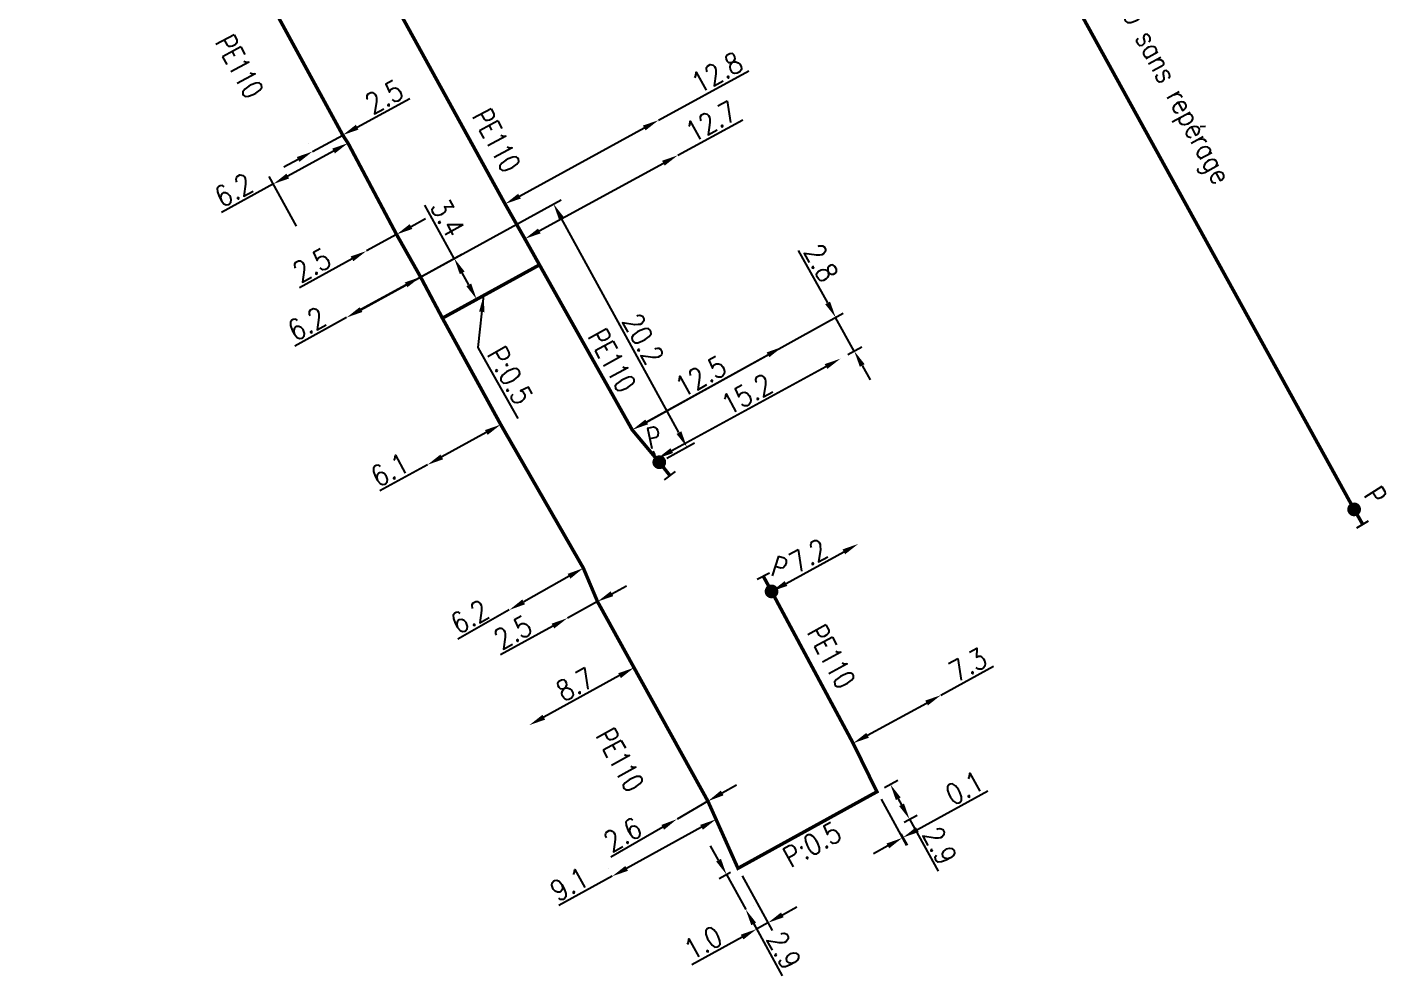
# Model space of a CAD drawing. Header units: millimetres. Extents: x 150998 to 151977, y 126997 to 128005.
# Drawn here: x 151362.6 to 151461.7, y 127109.8 to 127178.8 of the extents above; entities that cross this region are included whole.
import ezdxf
from ezdxf.enums import TextEntityAlignment as Align

# ---------------------------------------------------------------- set-up
doc = ezdxf.new("R2010")
doc.units = ezdxf.units.MM
doc.header["$PDMODE"] = 34
doc.linetypes.add('L_100_PE', pattern=[14, 10, -1.5, 1, -1.5])
doc.layers.get('0').update_dxf_attribs({"linetype": 'CONTINUOUS'})
doc.layers.get('DEFPOINTS').update_dxf_attribs({"linetype": 'CONTINUOUS'})
for name, color, linetype in [('L_140', 3, 'CONTINUOUS'), ('L_300', 7, 'CONTINUOUS'), ('L_340', 7, 'CONTINUOUS')]:
    doc.layers.add(name, color=color, linetype=linetype)
doc.styles.add('G_ROMANS', font='ROMANS.SHX', dxfattribs={"width": 0.75})
doc.styles.get("Standard").update_dxf_attribs({"font": 'romans.shx', "width": 0.85})
doc.dimstyles.get("Standard").update_dxf_attribs({"dimtxt": 1.5, "dimasz": 1.2, "dimexe": 0.625, "dimexo": 0.625, "dimgap": 0.25, "dimtad": 1, "dimdec": 1, "dimzin": 0, "dimdsep": 46, "dimtxsty": 'Standard', "dimcen": -0.5, "dimadec": 0, "dimazin": 0, "dimtfac": 1, "dimtdec": 1, "dimtmove": 0, "dimatfit": 3, "dimfxl": 0, "dimtolj": 1, "dimtzin": 0, "dimarcsym": 0})

# ---------------------------------------------------------------- blocks, each defined once
blk = doc.blocks.new('*D646')
at = {"layer": 'DEFPOINTS', "color": 0, "linetype": 'Continuous', "transparency": 16777216}
for p in [(151385.593, 127170.995), (151383.398, 127169.798), (151383.398, 127169.798)]:
    blk.add_point(p, dxfattribs=at)
at = {"layer": 'L_140', "color": 0, "linetype": 'Continuous', "lineweight": -2, "transparency": 16777216}
for p, q in [((151386.647, 127171.569), (151390.485, 127173.661)), ((151383.398, 127169.798), (151385.593, 127170.995)), ((151385.294, 127171.544), (151385.294, 127171.544)), ((151383.099, 127170.347), (151383.099, 127170.347)), ((151382.344, 127169.224), (151381.291, 127168.65))]:
    blk.add_line(p, q, dxfattribs=at)
at = {"layer": 'L_140', "color": 0, "linetype": 'Continuous', "transparency": 16777216}
for points in [[(151386.551, 127171.745), (151386.742, 127171.394), (151385.593, 127170.995)], [(151382.249, 127169.399), (151382.44, 127169.048), (151383.398, 127169.798)]]:
    blk.add_solid(points, dxfattribs=at)
at = {"layer": 'L_140', "color": 0, "linetype": 'Continuous', "transparency": 16777216, "insert": (151388.614, 127173.78), "char_height": 1.5, "attachment_point": 5, "rotation": 28.59586}
blk.add_mtext('\\A1;2.5', dxfattribs=at)
blk = doc.blocks.new('*D647')
at = {"layer": 'DEFPOINTS', "color": 0, "linetype": 'Continuous', "transparency": 16777216}
for p in [(151385.977, 127170.412), (151380.539, 127167.435), (151382.526, 127163.803)]:
    blk.add_point(p, dxfattribs=at)
at = {"layer": 'L_140', "color": 0, "linetype": 'Continuous', "lineweight": -2, "transparency": 16777216}
for p, q in [((151384.925, 127169.835), (151381.591, 127168.011)), ((151382.226, 127164.352), (151380.239, 127167.983)), ((151380.539, 127167.435), (151376.757, 127165.365))]:
    blk.add_line(p, q, dxfattribs=at)
at = {"layer": 'L_140', "color": 0, "linetype": 'Continuous', "transparency": 16777216}
for points in [[(151384.829, 127170.011), (151385.021, 127169.66), (151385.977, 127170.412)], [(151381.495, 127168.186), (151381.687, 127167.835), (151380.539, 127167.435)]]:
    blk.add_solid(points, dxfattribs=at)
at = {"layer": 'L_140', "color": 0, "linetype": 'Continuous', "transparency": 16777216, "insert": (151377.641, 127166.989), "char_height": 1.5, "attachment_point": 5, "rotation": 28.69322}
blk.add_mtext('\\A1;6.2', dxfattribs=at)
blk = doc.blocks.new('*D648')
at = {"layer": 'DEFPOINTS', "color": 0, "linetype": 'Continuous', "transparency": 16777216}
for p in [(151389.515, 127163.758), (151387.322, 127162.557), (151387.322, 127162.557)]:
    blk.add_point(p, dxfattribs=at)
at = {"layer": 'L_140', "color": 0, "linetype": 'Continuous', "lineweight": -2, "transparency": 16777216}
for p, q in [((151390.568, 127164.334), (151391.62, 127164.91)), ((151389.515, 127163.758), (151387.322, 127162.557)), ((151386.269, 127161.981), (151382.435, 127159.882))]:
    blk.add_line(p, q, dxfattribs=at)
at = {"layer": 'L_140', "color": 0, "linetype": 'Continuous', "transparency": 16777216}
for points in [[(151390.472, 127164.509), (151390.664, 127164.158), (151389.515, 127163.758)], [(151386.173, 127162.157), (151386.365, 127161.806), (151387.322, 127162.557)]]:
    blk.add_solid(points, dxfattribs=at)
at = {"layer": 'L_140', "color": 0, "linetype": 'Continuous', "transparency": 16777216, "insert": (151383.346, 127161.521), "char_height": 1.5, "attachment_point": 5, "rotation": 28.69257}
blk.add_mtext('\\A1;2.5', dxfattribs=at)
blk = doc.blocks.new('*D649')
at = {"layer": 'DEFPOINTS', "color": 0, "linetype": 'Continuous', "transparency": 16777216}
for p in [(151391.264, 127160.666), (151385.872, 127157.707), (151385.872, 127157.707)]:
    blk.add_point(p, dxfattribs=at)
at = {"layer": 'L_140', "color": 0, "linetype": 'Continuous', "lineweight": -2, "transparency": 16777216}
for p, q in [((151390.212, 127160.089), (151386.924, 127158.285)), ((151385.872, 127157.707), (151382.093, 127155.633))]:
    blk.add_line(p, q, dxfattribs=at)
at = {"layer": 'L_140', "color": 0, "linetype": 'Continuous', "transparency": 16777216}
for points in [[(151390.115, 127160.264), (151390.308, 127159.914), (151391.264, 127160.666)], [(151386.828, 127158.46), (151387.02, 127158.109), (151385.872, 127157.707)]]:
    blk.add_solid(points, dxfattribs=at)
at = {"layer": 'L_140', "color": 0, "linetype": 'Continuous', "transparency": 16777216, "insert": (151382.975, 127157.258), "char_height": 1.5, "attachment_point": 5, "rotation": 28.75873}
blk.add_mtext('\\A1;6.2', dxfattribs=at)
blk = doc.blocks.new('*D650')
at = {"layer": 'DEFPOINTS', "color": 0, "linetype": 'Continuous', "transparency": 16777216}
for p in [(151393.719, 127162.014), (151385.872, 127157.707), (151392.856, 127157.662)]:
    blk.add_point(p, dxfattribs=at)
at = {"layer": 'L_140', "color": 0, "linetype": 'Continuous', "lineweight": -2, "transparency": 16777216}
for p, q in [((151393.719, 127162.014), (151391.587, 127165.899)), ((151386.42, 127158.008), (151394.267, 127162.314)), ((151394.777, 127160.085), (151394.296, 127160.962)), ((151393.403, 127157.962), (151395.903, 127159.334))]:
    blk.add_line(p, q, dxfattribs=at)
at = {"layer": 'L_140', "color": 0, "linetype": 'Continuous', "transparency": 16777216}
for points in [[(151394.472, 127161.058), (151394.121, 127160.866), (151393.719, 127162.014)], [(151394.953, 127160.181), (151394.602, 127159.989), (151395.355, 127159.033)]]:
    blk.add_solid(points, dxfattribs=at)
at = {"layer": 'L_140', "color": 0, "linetype": 'Continuous', "transparency": 16777216, "insert": (151393.241, 127164.964), "char_height": 1.5, "attachment_point": 5, "rotation": 298.75873}
blk.add_mtext('\\A1;3.4', dxfattribs=at)
blk = doc.blocks.new('*D651')
at = {"layer": 'DEFPOINTS', "color": 0, "linetype": 'Continuous', "transparency": 16777216}
for p in [(151397.107, 127149.914), (151391.76, 127146.98), (151391.76, 127146.98)]:
    blk.add_point(p, dxfattribs=at)
at = {"layer": 'L_140', "color": 0, "linetype": 'Continuous', "lineweight": -2, "transparency": 16777216}
for p, q in [((151396.055, 127149.337), (151392.812, 127147.557)), ((151391.76, 127146.98), (151388.3, 127145.081))]:
    blk.add_line(p, q, dxfattribs=at)
at = {"layer": 'L_140', "color": 0, "linetype": 'Continuous', "transparency": 16777216}
for points in [[(151395.959, 127149.512), (151396.152, 127149.162), (151397.107, 127149.914)], [(151392.715, 127147.732), (151392.908, 127147.382), (151391.76, 127146.98)]]:
    blk.add_solid(points, dxfattribs=at)
at = {"layer": 'L_140', "color": 0, "linetype": 'Continuous', "transparency": 16777216, "insert": (151389.023, 127146.618), "char_height": 1.5, "attachment_point": 5, "rotation": 28.75873}
blk.add_mtext('\\A1;6.1', dxfattribs=at)
blk = doc.blocks.new('*D652')
at = {"layer": 'DEFPOINTS', "color": 0, "linetype": 'Continuous', "transparency": 16777216}
for p in [(151403.127, 127139.459), (151397.732, 127136.41), (151397.732, 127136.41)]:
    blk.add_point(p, dxfattribs=at)
at = {"layer": 'L_140', "color": 0, "linetype": 'Continuous', "lineweight": -2, "transparency": 16777216}
for p, q in [((151402.082, 127138.868), (151398.777, 127137.001)), ((151397.732, 127136.41), (151393.979, 127134.289)), ((151398.04, 127135.866), (151398.04, 127135.866))]:
    blk.add_line(p, q, dxfattribs=at)
at = {"layer": 'L_140', "color": 0, "linetype": 'Continuous', "transparency": 16777216}
for points in [[(151401.984, 127139.042), (151402.181, 127138.694), (151403.127, 127139.459)], [(151398.679, 127137.175), (151398.875, 127136.826), (151397.732, 127136.41)]]:
    blk.add_solid(points, dxfattribs=at)
at = {"layer": 'L_140', "color": 0, "linetype": 'Continuous', "transparency": 16777216, "insert": (151394.841, 127135.925), "char_height": 1.5, "attachment_point": 5, "rotation": 29.47039}
blk.add_mtext('\\A1;6.2', dxfattribs=at)
blk = doc.blocks.new('*D653')
at = {"layer": 'DEFPOINTS', "color": 0, "linetype": 'Continuous', "transparency": 16777216}
for p in [(151406.819, 127132.206), (151399.189, 127128.024), (151399.189, 127128.024)]:
    blk.add_point(p, dxfattribs=at)
at = {"layer": 'L_140', "color": 0, "linetype": 'Continuous', "lineweight": -2, "transparency": 16777216}
blk.add_line((151405.766, 127131.629), (151400.242, 127128.601), dxfattribs=at)
at = {"layer": 'L_140', "color": 0, "linetype": 'Continuous', "transparency": 16777216}
for points in [[(151405.67, 127131.804), (151405.862, 127131.453), (151406.819, 127132.206)], [(151400.146, 127128.777), (151400.338, 127128.426), (151399.189, 127128.024)]]:
    blk.add_solid(points, dxfattribs=at)
at = {"layer": 'L_140', "color": 0, "linetype": 'Continuous', "transparency": 16777216, "insert": (151402.523, 127130.992), "char_height": 1.5, "attachment_point": 5, "rotation": 28.7242}
blk.add_mtext('\\A1;8.7', dxfattribs=at)
blk = doc.blocks.new('*D654')
at = {"layer": 'DEFPOINTS', "color": 0, "linetype": 'Continuous', "transparency": 16777216}
for p in [(151412.794, 127121.164), (151405.223, 127117.015), (151405.223, 127117.014)]:
    blk.add_point(p, dxfattribs=at)
at = {"layer": 'L_140', "color": 0, "linetype": 'Continuous', "lineweight": -2, "transparency": 16777216}
for p, q in [((151411.741, 127120.587), (151406.275, 127117.591)), ((151404.923, 127117.562), (151404.923, 127117.563)), ((151405.223, 127117.015), (151401.349, 127114.892))]:
    blk.add_line(p, q, dxfattribs=at)
at = {"layer": 'L_140', "color": 0, "linetype": 'Continuous', "transparency": 16777216}
for points in [[(151411.645, 127120.762), (151411.837, 127120.412), (151412.794, 127121.164)], [(151406.179, 127117.767), (151406.371, 127117.416), (151405.223, 127117.015)]]:
    blk.add_solid(points, dxfattribs=at)
at = {"layer": 'L_140', "color": 0, "linetype": 'Continuous', "transparency": 16777216, "insert": (151402.099, 127116.443), "char_height": 1.5, "attachment_point": 5, "rotation": 28.7242}
blk.add_mtext('\\A1;9.1', dxfattribs=at)
blk = doc.blocks.new('*D655')
at = {"layer": 'DEFPOINTS', "color": 0, "linetype": 'Continuous', "transparency": 16777216}
for p in [(151412.202, 127122.485), (151409.95, 127121.185), (151409.95, 127121.185)]:
    blk.add_point(p, dxfattribs=at)
at = {"layer": 'L_140', "color": 0, "linetype": 'Continuous', "lineweight": -2, "transparency": 16777216}
for p, q in [((151413.241, 127123.086), (151414.28, 127123.686)), ((151412.202, 127122.485), (151409.95, 127121.185)), ((151408.911, 127120.585), (151405.126, 127118.398))]:
    blk.add_line(p, q, dxfattribs=at)
at = {"layer": 'L_140', "color": 0, "linetype": 'Continuous', "transparency": 16777216}
for points in [[(151413.141, 127123.259), (151413.341, 127122.913), (151412.202, 127122.485)], [(151408.811, 127120.758), (151409.011, 127120.411), (151409.95, 127121.185)]]:
    blk.add_solid(points, dxfattribs=at)
at = {"layer": 'L_140', "color": 0, "linetype": 'Continuous', "transparency": 16777216, "insert": (151405.999, 127120.057), "char_height": 1.5, "attachment_point": 5, "rotation": 30.01368}
blk.add_mtext('\\A1;2.6', dxfattribs=at)
blk = doc.blocks.new('*D656')
at = {"layer": 'DEFPOINTS', "color": 0, "linetype": 'Continuous', "transparency": 16777216}
for p in [(151414.391, 127117.598), (151414.957, 127114.6), (151415.744, 127113.171)]:
    blk.add_point(p, dxfattribs=at)
at = {"layer": 'L_140', "color": 0, "linetype": 'Continuous', "lineweight": -2, "transparency": 16777216}
for p, q in [((151414.692, 127117.051), (151416.878, 127113.081)), ((151417.628, 127114.208), (151418.679, 127114.786)), ((151415.259, 127114.052), (151416.046, 127112.623)), ((151416.576, 127113.629), (151415.744, 127113.171)), ((151414.693, 127112.592), (151411.023, 127110.571))]:
    blk.add_line(p, q, dxfattribs=at)
at = {"layer": 'L_140', "color": 0, "linetype": 'Continuous', "transparency": 16777216}
for points in [[(151417.531, 127114.383), (151417.724, 127114.032), (151416.576, 127113.629)], [(151414.597, 127112.767), (151414.79, 127112.417), (151415.744, 127113.171)]]:
    blk.add_solid(points, dxfattribs=at)
at = {"layer": 'L_140', "color": 0, "linetype": 'Continuous', "transparency": 16777216, "insert": (151411.85, 127112.168), "char_height": 1.5, "attachment_point": 5, "rotation": 28.83696}
blk.add_mtext('\\A1;1.0', dxfattribs=at)
blk = doc.blocks.new('*D657')
at = {"layer": 'DEFPOINTS', "color": 0, "linetype": 'Continuous', "transparency": 16777216}
for p in [(151414.391, 127117.598), (151414.957, 127114.6), (151414.957, 127114.6)]:
    blk.add_point(p, dxfattribs=at)
at = {"layer": 'L_140', "color": 0, "linetype": 'Continuous', "lineweight": -2, "transparency": 16777216}
for p, q in [((151412.98, 127118.191), (151412.401, 127119.243)), ((151413.843, 127117.297), (151413.011, 127116.839)), ((151413.559, 127117.14), (151414.957, 127114.6)), ((151415.505, 127114.901), (151415.505, 127114.901)), ((151415.536, 127113.549), (151417.615, 127109.773))]:
    blk.add_line(p, q, dxfattribs=at)
at = {"layer": 'L_140', "color": 0, "linetype": 'Continuous', "transparency": 16777216}
for points in [[(151413.155, 127118.288), (151412.805, 127118.095), (151413.559, 127117.14)], [(151415.711, 127113.645), (151415.361, 127113.452), (151414.957, 127114.6)]]:
    blk.add_solid(points, dxfattribs=at)
at = {"layer": 'L_140', "color": 0, "linetype": 'Continuous', "transparency": 16777216, "insert": (151417.741, 127111.617), "char_height": 1.5, "attachment_point": 5, "rotation": 298.83696}
blk.add_mtext('\\A1;2.9', dxfattribs=at)
blk = doc.blocks.new('*D658')
at = {"layer": 'DEFPOINTS', "color": 0, "linetype": 'Continuous', "transparency": 16777216}
for p in [(151429.183, 127130.213), (151429.183, 127130.213), (151422.781, 127126.707)]:
    blk.add_point(p, dxfattribs=at)
at = {"layer": 'L_140', "color": 0, "linetype": 'Continuous', "lineweight": -2, "transparency": 16777216}
for p, q in [((151429.183, 127130.213), (151433.018, 127132.312)), ((151423.833, 127127.283), (151428.131, 127129.636))]:
    blk.add_line(p, q, dxfattribs=at)
at = {"layer": 'L_140', "color": 0, "linetype": 'Continuous', "transparency": 16777216}
for points in [[(151428.035, 127129.812), (151428.227, 127129.461), (151429.183, 127130.213)], [(151423.737, 127127.458), (151423.929, 127127.107), (151422.781, 127126.707)]]:
    blk.add_solid(points, dxfattribs=at)
at = {"layer": 'L_140', "color": 0, "linetype": 'Continuous', "transparency": 16777216, "insert": (151431.146, 127132.428), "char_height": 1.5, "attachment_point": 5, "rotation": 28.70576}
blk.add_mtext('\\A1;7.3', dxfattribs=at)
blk = doc.blocks.new('*D659')
at = {"layer": 'DEFPOINTS', "color": 0, "linetype": 'Continuous', "transparency": 16777216}
for p in [(151423.155, 127141.222), (151423.155, 127141.222), (151416.839, 127137.764)]:
    blk.add_point(p, dxfattribs=at)
at = {"layer": 'L_340', "color": 0, "linetype": 'Continuous', "lineweight": -2, "transparency": 16777216}
blk.add_line((151417.892, 127138.34), (151422.102, 127140.646), dxfattribs=at)
at = {"layer": 'L_340', "color": 0, "linetype": 'Continuous', "transparency": 16777216}
for points in [[(151422.006, 127140.821), (151422.198, 127140.47), (151423.155, 127141.222)], [(151417.796, 127138.516), (151417.988, 127138.165), (151416.839, 127137.764)]]:
    blk.add_solid(points, dxfattribs=at)
at = {"layer": 'L_340', "color": 0, "linetype": 'Continuous', "transparency": 16777216, "insert": (151419.517, 127140.37), "char_height": 1.5, "attachment_point": 5, "rotation": 28.70576}
blk.add_mtext('\\A1;7.2', dxfattribs=at)
blk = doc.blocks.new('*D660')
at = {"layer": 'DEFPOINTS', "color": 0, "linetype": 'Continuous', "transparency": 16777216}
for p in [(151424.514, 127123.172), (151425.957, 127120.656), (151426.893, 127121.171)]:
    blk.add_point(p, dxfattribs=at)
at = {"layer": 'L_140', "color": 0, "linetype": 'Continuous', "lineweight": -2, "transparency": 16777216}
for p, q in [((151425.061, 127123.474), (151426.041, 127124.013)), ((151426.073, 127122.661), (151426.314, 127122.223)), ((151426.505, 127120.958), (151427.44, 127121.473)), ((151426.893, 127121.171), (151428.972, 127117.395))]:
    blk.add_line(p, q, dxfattribs=at)
at = {"layer": 'L_140', "color": 0, "linetype": 'Continuous', "transparency": 16777216}
for points in [[(151426.248, 127122.757), (151425.897, 127122.564), (151425.494, 127123.712)], [(151426.489, 127122.319), (151426.139, 127122.126), (151426.893, 127121.171)]]:
    blk.add_solid(points, dxfattribs=at)
at = {"layer": 'L_140', "color": 0, "linetype": 'Continuous', "transparency": 16777216, "insert": (151429.098, 127119.24), "char_height": 1.5, "attachment_point": 5, "rotation": 298.83696}
blk.add_mtext('\\A1;2.9', dxfattribs=at)
blk = doc.blocks.new('*D661')
at = {"layer": 'DEFPOINTS', "color": 0, "linetype": 'Continuous', "transparency": 16777216}
for p in [(151424.514, 127123.172), (151425.957, 127120.657), (151426.409, 127119.836)]:
    blk.add_point(p, dxfattribs=at)
at = {"layer": 'L_140', "color": 0, "linetype": 'Continuous', "lineweight": -2, "transparency": 16777216}
for p, q in [((151427.46, 127120.415), (151432.599, 127123.245)), ((151424.815, 127122.625), (151426.666, 127119.264)), ((151426.259, 127120.109), (151426.71, 127119.289)), ((151426.364, 127119.812), (151426.409, 127119.836)), ((151425.313, 127119.233), (151424.262, 127118.654))]:
    blk.add_line(p, q, dxfattribs=at)
at = {"layer": 'L_140', "color": 0, "linetype": 'Continuous', "transparency": 16777216}
for points in [[(151427.364, 127120.59), (151427.557, 127120.24), (151426.409, 127119.836)], [(151425.217, 127119.408), (151425.41, 127119.058), (151426.364, 127119.812)]]:
    blk.add_solid(points, dxfattribs=at)
at = {"layer": 'L_140', "color": 0, "linetype": 'Continuous', "transparency": 16777216, "insert": (151430.887, 127123.444), "char_height": 1.5, "attachment_point": 5, "rotation": 28.83696}
blk.add_mtext('\\A1;0.1', dxfattribs=at)
blk = doc.blocks.new('*D665')
at = {"layer": 'DEFPOINTS', "color": 0, "linetype": 'Continuous', "transparency": 16777216}
for p in [(151408.612, 127172.086), (151408.612, 127172.086), (151397.422, 127165.976)]:
    blk.add_point(p, dxfattribs=at)
at = {"layer": 'L_140', "color": 0, "linetype": 'Continuous', "lineweight": -2, "transparency": 16777216}
for p, q in [((151408.612, 127172.086), (151415.19, 127175.677)), ((151398.475, 127166.551), (151407.559, 127171.511))]:
    blk.add_line(p, q, dxfattribs=at)
at = {"layer": 'L_140', "color": 0, "linetype": 'Continuous', "transparency": 16777216}
for points in [[(151407.463, 127171.686), (151407.655, 127171.335), (151408.612, 127172.086)], [(151398.379, 127166.727), (151398.571, 127166.376), (151397.422, 127165.976)]]:
    blk.add_solid(points, dxfattribs=at)
at = {"layer": 'L_140', "color": 0, "linetype": 'Continuous', "transparency": 16777216, "insert": (151412.867, 127175.548), "char_height": 1.5, "attachment_point": 5, "rotation": 28.63253}
blk.add_mtext('\\A1;12.8', dxfattribs=at)
blk = doc.blocks.new('*D666')
at = {"layer": 'DEFPOINTS', "color": 0, "linetype": 'Continuous', "transparency": 16777216}
for p in [(151410.011, 127169.524), (151410.011, 127169.524), (151398.864, 127163.438)]:
    blk.add_point(p, dxfattribs=at)
at = {"layer": 'L_140', "color": 0, "linetype": 'Continuous', "lineweight": -2, "transparency": 16777216}
for p, q in [((151410.011, 127169.524), (151414.754, 127172.113)), ((151399.917, 127164.013), (151408.958, 127168.949))]:
    blk.add_line(p, q, dxfattribs=at)
at = {"layer": 'L_140', "color": 0, "linetype": 'Continuous', "transparency": 16777216}
for points in [[(151408.862, 127169.125), (151409.054, 127168.774), (151410.011, 127169.524)], [(151399.821, 127164.189), (151400.013, 127163.838), (151398.864, 127163.438)]]:
    blk.add_solid(points, dxfattribs=at)
at = {"layer": 'L_140', "color": 0, "linetype": 'Continuous', "transparency": 16777216, "insert": (151412.43, 127171.984), "char_height": 1.5, "attachment_point": 5, "rotation": 28.63253}
blk.add_mtext('\\A1;12.7', dxfattribs=at)
blk = doc.blocks.new('*D667')
at = {"layer": 'DEFPOINTS', "color": 0, "linetype": 'Continuous', "transparency": 16777216}
for p in [(151422.863, 127155.269), (151421.858, 127154.713), (151406.688, 127149.525)]:
    blk.add_point(p, dxfattribs=at)
at = {"layer": 'L_140', "color": 0, "linetype": 'Continuous', "lineweight": -2, "transparency": 16777216}
for p, q in [((151420.927, 127158.769), (151418.812, 127162.595)), ((151407.235, 127149.828), (151422.055, 127158.022)), ((151422.863, 127155.269), (151421.508, 127157.719)), ((151422.405, 127155.016), (151423.41, 127155.571)), ((151423.443, 127154.219), (151424.024, 127153.168))]:
    blk.add_line(p, q, dxfattribs=at)
at = {"layer": 'L_140', "color": 0, "linetype": 'Continuous', "transparency": 16777216}
for points in [[(151421.102, 127158.866), (151420.752, 127158.673), (151421.508, 127157.719)], [(151423.618, 127154.315), (151423.268, 127154.122), (151422.863, 127155.269)]]:
    blk.add_solid(points, dxfattribs=at)
at = {"layer": 'L_140', "color": 0, "linetype": 'Continuous', "transparency": 16777216, "insert": (151420.454, 127161.691), "char_height": 1.5, "attachment_point": 5, "rotation": 298.93836}
blk.add_mtext('\\A1;2.8', dxfattribs=at)
blk = doc.blocks.new('*D668')
at = {"layer": 'DEFPOINTS', "color": 0, "linetype": 'Continuous', "transparency": 16777216}
for p in [(151417.627, 127155.574), (151417.627, 127155.574), (151406.688, 127149.525)]:
    blk.add_point(p, dxfattribs=at)
at = {"layer": 'L_140', "color": 0, "linetype": 'Continuous', "lineweight": -2, "transparency": 16777216}
blk.add_line((151407.738, 127150.106), (151416.577, 127154.993), dxfattribs=at)
at = {"layer": 'L_140', "color": 0, "linetype": 'Continuous', "transparency": 16777216}
for points in [[(151416.48, 127155.168), (151416.674, 127154.818), (151417.627, 127155.574)], [(151407.641, 127150.281), (151407.835, 127149.931), (151406.688, 127149.525)]]:
    blk.add_solid(points, dxfattribs=at)
at = {"layer": 'L_140', "color": 0, "linetype": 'Continuous', "transparency": 16777216, "insert": (151411.674, 127153.425), "char_height": 1.5, "attachment_point": 5, "rotation": 28.93836}
blk.add_mtext('\\A1;12.5', dxfattribs=at)
blk = doc.blocks.new('*D669')
at = {"layer": 'DEFPOINTS', "color": 0, "linetype": 'Continuous', "transparency": 16777216}
for p in [(151421.858, 127154.713), (151421.858, 127154.713), (151408.659, 127147.171)]:
    blk.add_point(p, dxfattribs=at)
at = {"layer": 'L_300', "color": 0, "linetype": 'Continuous', "lineweight": -2, "transparency": 16777216}
for p, q in [((151409.566, 127148.013), (151420.805, 127154.139)), ((151408.36, 127147.72), (151408.214, 127147.988))]:
    blk.add_line(p, q, dxfattribs=at)
at = {"layer": 'L_300', "color": 0, "linetype": 'Continuous', "transparency": 16777216}
for points in [[(151420.709, 127154.315), (151420.9, 127153.964), (151421.858, 127154.713)], [(151409.471, 127148.189), (151409.662, 127147.838), (151408.513, 127147.439)]]:
    blk.add_solid(points, dxfattribs=at)
at = {"layer": 'L_300', "color": 0, "linetype": 'Continuous', "transparency": 16777216, "insert": (151415.032, 127152.131), "char_height": 1.5, "attachment_point": 5, "rotation": 28.59385}
blk.add_mtext('\\A1;15.2', dxfattribs=at)
blk = doc.blocks.new('L_300_12')
at = {"color": 0, "linetype": 'Continuous', "const_width": 0.497, "flags": 128}
blk.add_lwpolyline([(-0.252, 0, 1), (0.252, 0, 1)], format="xyb", close=True, dxfattribs=at)
at = {"color": 0, "linetype": 'Continuous', "style": 'G_ROMANS', "width": 0.75}
blk.add_text('P', height=1.5, dxfattribs=at).set_placement((0, 1.85), align=Align.MIDDLE)
at = {"color": 0, "linetype": 'Continuous', "style": 'G_ROMANS', "width": 0.75, "flags": 3}
for tag, p in [('DEF_LEG', (0, -5)), ('DEF_COUP', (0, -7.5)), ('DEF_TYPE', (0, -10))]:
    blk.add_attdef(tag, text='', height=1.2, dxfattribs=at).set_placement(p, align=Align.MIDDLE)
blk = doc.blocks.new('L_340_07')
at = {"color": 0, "linetype": 'Continuous', "const_width": 0.25, "flags": 128}
blk.add_lwpolyline([(0, 0), (1.25, 0)], dxfattribs=at)
at = {"color": 0, "linetype": 'Continuous', "flags": 128}
blk.add_lwpolyline([(1.25, -0.5), (1.25, 0.5)], dxfattribs=at)
at = {"color": 0, "linetype": 'Continuous', "style": 'G_ROMANS', "width": 0.75, "flags": 3}
for tag, p in [('DEF_LEG', (0.723, -3.465)), ('DEF_COUP', (0.723, -5.965)), ('DEF_TYPE', (0.723, -8.465))]:
    blk.add_attdef(tag, text='', height=1.2, dxfattribs=at).set_placement(p, align=Align.MIDDLE)
blk = doc.blocks.new('*D943')
at = {"layer": 'DEFPOINTS', "color": 0, "linetype": 'Continuous', "transparency": 16777216}
for p in [(151400.949, 127165.982), (151385.872, 127157.707), (151408.659, 127147.171)]:
    blk.add_point(p, dxfattribs=at)
at = {"layer": 'L_340', "color": 0, "linetype": 'Continuous', "lineweight": -2, "transparency": 16777216}
for p, q in [((151386.42, 127158.008), (151401.497, 127166.283)), ((151410.091, 127149.325), (151401.527, 127164.93)), ((151409.207, 127147.472), (151411.216, 127148.574))]:
    blk.add_line(p, q, dxfattribs=at)
at = {"layer": 'L_340', "color": 0, "linetype": 'Continuous', "transparency": 16777216}
for points in [[(151401.702, 127165.026), (151401.351, 127164.834), (151400.949, 127165.982)], [(151410.266, 127149.422), (151409.915, 127149.229), (151410.668, 127148.273)]]:
    blk.add_solid(points, dxfattribs=at)
at = {"layer": 'L_340', "color": 0, "linetype": 'Continuous', "transparency": 16777216, "insert": (151407.487, 127156.147), "char_height": 1.5, "attachment_point": 5, "rotation": 298.75873}
blk.add_mtext('\\A1;20.2', dxfattribs=at)
blk = doc.blocks.new('*D944')
at = {"layer": 'DEFPOINTS', "color": 0, "linetype": 'Continuous', "transparency": 16777216}
for p in [(151404.158, 127137.02), (151401.966, 127135.819), (151401.966, 127135.819)]:
    blk.add_point(p, dxfattribs=at)
at = {"layer": 'L_140', "color": 0, "linetype": 'Continuous', "lineweight": -2, "transparency": 16777216}
for p, q in [((151405.211, 127137.597), (151406.263, 127138.173)), ((151404.158, 127137.02), (151401.966, 127135.819)), ((151400.913, 127135.243), (151397.079, 127133.143))]:
    blk.add_line(p, q, dxfattribs=at)
at = {"layer": 'L_140', "color": 0, "linetype": 'Continuous', "transparency": 16777216}
for points in [[(151405.115, 127137.772), (151405.307, 127137.421), (151404.158, 127137.02)], [(151400.817, 127135.418), (151401.009, 127135.067), (151401.966, 127135.819)]]:
    blk.add_solid(points, dxfattribs=at)
at = {"layer": 'L_140', "color": 0, "linetype": 'Continuous', "transparency": 16777216, "insert": (151397.99, 127134.782), "char_height": 1.5, "attachment_point": 5, "rotation": 28.71121}
blk.add_mtext('\\A1;2.5', dxfattribs=at)

msp = doc.modelspace()

# ---------------------------------------------------------------- linework, layer by layer
at = {"layer": 'L_140', "linetype": 'L_100_PE', "flags": 128}
for points in [[(151459.284, 127143.738, 0.25, 0.25, 0), (151459.284, 127143.738, 0.25, 0.25, 0), (151415.831, 127222.513, 0.25, 0.25, 0), (151415.831, 127222.513, 0.25, 0.25, 0), (151401.2, 127248.355, 0.25, 0.25, 0), (151400.822, 127249.022, 0.25, 0.25, 0), (151385.55, 127277.167, 0.25, 0.25, 0), (151384.519, 127279.003, 0.25, 0.25, 0), (151379.878, 127287.276, 0.25, 0.25, 0), (151365.164, 127315.157, 0.25, 0.25, 0), (151341.781, 127354.274, 0.25, 0.25, 0), (151334.713, 127370.7, 0.25, 0.25, 0), (151331.546, 127375.89, 0.25, 0.25, 0), (151331.546, 127375.89, 0.25, 0.25, 0), (151329.983, 127378.74, 0.25, 0.25, 0), (151329.413, 127378.427, 0.25, 0.25, 0), (151329.01, 127379.161, 0.25, 0.25, 0), (151319.799, 127396.02, 0.25, 0.25, 0), (151313.205, 127408.012, 0.25, 0.25, 0), (151302.436, 127426.676, 0.25, 0.25, 0), (151298.344, 127434.791, 0.25, 0.25, 0), (151286.734, 127457.822, 0.25, 0.25, 0), (151278.67, 127472.769, 0.25, 0.25, 0), (151270.796, 127488.27, 0.25, 0.25, 0), (151255.336, 127516.836, 0.25, 0.25, 0), (151239.148, 127546.802, 0.25, 0.25, 0), (151226.823, 127569.129, 0.25, 0.25, 0), (151216.582, 127587.942, 0.25, 0.25, 0), (151216.582, 127587.942, 0.25, 0.25, 0), (151216.582, 127587.942, 0.25, 0.25, 0), (151208.704, 127602.222, 0.25, 0.25, 0), (151207.884, 127603.727, 0.25, 0.25, 0), (151208.63, 127604.133, 0.25, 0.25, 0), (151208.326, 127604.692, 0, 0, 0)], [(151367.026, 127221.273, 0.25, 0.25, 0), (151370.936, 127214.407, 0.25, 0.25, 0), (151374.007, 127209.145, 0.25, 0.25, 0), (151375.301, 127206.652, 0.25, 0.25, 0), (151379.241, 127199.187, 0.25, 0.25, 0), (151384.176, 127189.974, 0.25, 0.25, 0), (151389.242, 127180.832, 0.25, 0.25, 0), (151397.422, 127165.976, 0.25, 0.25, 0), (151398.864, 127163.438, 0.25, 0.25, 0), (151399.929, 127161.544, 0.25, 0.25, 0), (151406.688, 127149.525, 0.25, 0.25, 0), (151408.659, 127147.171, 0.25, 0.25, 0), (151408.659, 127147.171, 0, 0, 0)], [(151416.839, 127137.764, 0.25, 0.25, 0), (151422.781, 127126.707, 0.25, 0.25, 0), (151424.514, 127123.172, 0.25, 0.25, 0), (151414.391, 127117.598, 0.25, 0.25, 0), (151412.794, 127121.164, 0.25, 0.25, 0), (151412.202, 127122.485, 0.25, 0.25, 0), (151412.202, 127122.485, 0.25, 0.25, 0), (151406.819, 127132.206, 0.25, 0.25, 0), (151404.158, 127137.02, 0.25, 0.25, 0), (151403.127, 127139.459, 0.25, 0.25, 0), (151397.107, 127149.914, 0.25, 0.25, 0), (151392.856, 127157.662, 0.25, 0.25, 0), (151391.264, 127160.666, 0.25, 0.25, 0), (151389.515, 127163.758, 0.25, 0.25, 0), (151385.977, 127170.412, 0.25, 0.25, 0), (151385.593, 127170.995, 0.25, 0.25, 0), (151378.493, 127183.998, 0.25, 0.25, 0), (151370.987, 127197.729, 0.25, 0.25, 0), (151364.964, 127208.807, 0.25, 0.25, 0), (151364.028, 127210.509, 0, 0, 0)]]:
    msp.add_lwpolyline(points, format="xyseb", dxfattribs=at)
at = {"layer": 'L_140', "linetype": 'L_100_PE', "const_width": 0.25, "flags": 128}
msp.add_lwpolyline([(151392.856, 127157.662), (151399.929, 127161.544)], dxfattribs=at)

# ---------------------------------------------------------------- block references
at = {"layer": 'L_300'}
for p, rotation in [((151408.659, 127147.171), 12.16400619333903), ((151459.284, 127143.738), 302.9575220162204), ((151416.839, 127137.764), 342.0532709164679)]:
    msp.add_blockref('L_300_12', p, dxfattribs=dict(at, rotation=rotation))
at = {"layer": 'L_340'}
for p, rotation in [((151408.659, 127147.171), 308.6089899815609), ((151459.284, 127143.738), 299.8493322082448), ((151416.839, 127137.764), 118.6125793865412)]:
    msp.add_blockref('L_340_07', p, dxfattribs=dict(at, rotation=rotation))

# ---------------------------------------------------------------- texts
at = {"layer": 'L_140', "linetype": 'Continuous'}
for s, rotation, width, p in [('PE160 sans repérage', 298.2002, 0.85, (151440.286, 127183.683)), ('PE110', 298.59192, 0.75, (151376.264, 127177.753)), ('PE110', 298.59192, 0.75, (151394.991, 127172.364)), ('PE110', 298.59192, 0.75, (151403.407, 127156.335)), ('PE110', 298.59192, 0.75, (151419.384, 127134.775)), ('PE110', 298.59192, 0.75, (151403.991, 127127.253))]:
    msp.add_text(s, height=1.5, rotation=rotation, dxfattribs=dict(at, width=width)).set_placement(p)
at = {"layer": 'L_140', "linetype": 'Continuous', "char_height": 1.5, "width": 1.325606291402437e-13, "attachment_point": 7}
for insert, rotation in [((151396.051, 127155.047), 299.35109), ((151418.212, 127117.608), 28.83696)]:
    msp.add_mtext('\\A1;P:0.5', dxfattribs=dict(at, insert=insert, rotation=rotation))

# ---------------------------------------------------------------- dimensions: what is measured, and where the dimension line sits
at = {"layer": 'L_140', "linetype": 'Continuous'}
for base, p1, p2, angle, picture, middle in [((151408.612, 127172.086), (151397.422, 127165.976), (151408.612, 127172.086), 208.63253, '*D665', (151413.346, 127174.67)), ((151383.398, 127169.798), (151385.593, 127170.995), (151383.398, 127169.798), 28.59586, '*D646', (151389.093, 127172.902)), ((151410.011, 127169.524), (151398.864, 127163.438), (151410.011, 127169.524), 208.63253, '*D666', (151412.909, 127171.106)), ((151380.539, 127167.435), (151385.977, 127170.412), (151382.526, 127163.803), 28.69322, '*D647', (151378.122, 127166.112)), ((151393.719, 127162.014), (151392.856, 127157.662), (151385.872, 127157.707), 298.75873, '*D650', (151392.364, 127164.482)), ((151387.322, 127162.557), (151389.515, 127163.758), (151387.322, 127162.557), 28.69257, '*D648', (151383.826, 127160.644)), ((151422.863, 127155.269), (151406.688, 127149.525), (151421.858, 127154.713), 118.93836, '*D667', (151419.579, 127161.207)), ((151385.872, 127157.707), (151391.264, 127160.666), (151385.872, 127157.707), 28.75873, '*D649', (151383.457, 127156.382)), ((151417.627, 127155.574), (151406.688, 127149.525), (151417.627, 127155.574), 208.93836, '*D668', (151412.158, 127152.55)), ((151391.76, 127146.98), (151397.107, 127149.914), (151391.76, 127146.98), 28.75873, '*D651', (151389.504, 127145.741)), ((151397.732, 127136.41), (151403.127, 127139.459), (151397.732, 127136.41), 29.47039, '*D652', (151395.333, 127135.055)), ((151401.966, 127135.819), (151404.158, 127137.02), (151401.966, 127135.819), 28.71121, '*D944', (151398.47, 127133.904)), ((151429.183, 127130.213), (151422.781, 127126.707), (151429.183, 127130.213), 208.70576, '*D658', (151431.627, 127131.551)), ((151399.189, 127128.024), (151406.819, 127132.206), (151399.189, 127128.024), 28.7242, '*D653', (151403.004, 127130.115)), ((151426.409, 127119.836), (151424.514, 127123.172), (151425.957, 127120.656), 208.83696, '*D661', (151431.37, 127122.568)), ((151409.95, 127121.185), (151412.202, 127122.485), (151409.95, 127121.185), 30.01368, '*D655', (151406.499, 127119.191)), ((151426.893, 127121.171), (151424.514, 127123.172), (151425.957, 127120.656), 118.83696, '*D660', (151428.222, 127118.758)), ((151414.957, 127114.6), (151414.391, 127117.598), (151414.957, 127114.6), 118.83696, '*D657', (151416.865, 127111.135)), ((151415.74427, 127113.17059), (151414.39077, 127117.59849), (151414.9573, 127114.5999), 28.83696, '*D656', (151412.33258, 127111.29213))]:
    dim = msp.add_linear_dim(base=base, p1=p1, p2=p2, angle=angle, dimstyle='Standard', dxfattribs=at)
    dim.commit()
    dim.dimension.update_dxf_attribs({"geometry": picture, "text_midpoint": middle, "dimtype": 160})
dim = msp.add_linear_dim(base=(151405.223, 127117.015), p1=(151412.794, 127121.164), p2=(151405.223, 127117.014), angle=28.7242, text='9.1', dimstyle='Standard', dxfattribs=at)
dim.commit()
dim.dimension.update_dxf_attribs({"geometry": '*D654', "text_midpoint": (151402.58, 127115.566), "dimtype": 160})
at = {"layer": 'L_300', "linetype": 'Continuous'}
dim = msp.add_linear_dim(base=(151421.858, 127154.713), p1=(151408.659, 127147.171), p2=(151421.858, 127154.713), angle=208.59385, dimstyle='Standard', dxfattribs=at)
dim.commit()
dim.dimension.update_dxf_attribs({"geometry": '*D669', "text_midpoint": (151415.51, 127151.253), "dimtype": 160})
at = {"layer": 'L_340', "linetype": 'Continuous'}
for base, p1, p2, angle, picture, middle in [((151400.949, 127165.982), (151408.659, 127147.171), (151385.872, 127157.707), 298.75873, '*D943', (151406.611, 127155.666)), ((151423.155, 127141.222), (151416.839, 127137.764), (151423.155, 127141.222), 208.70576, '*D659', (151419.997, 127139.493))]:
    dim = msp.add_linear_dim(base=base, p1=p1, p2=p2, angle=angle, dimstyle='Standard', dxfattribs=at)
    dim.commit()
    dim.dimension.update_dxf_attribs({"geometry": picture, "text_midpoint": middle, "dimtype": 160})

# ---------------------------------------------------------------- leaders
at = {"layer": 'L_140', "linetype": 'Continuous', "annotation_type": 0, "has_hookline": 1, "hookline_direction": 0, "text_width": 4.493, "horizontal_direction": (0.49016, -0.871633, 0)}
msp.add_leader([(151395.858, 127159.309), (151395.444, 127155.532), (151396.032, 127154.486)], dimstyle='Standard', override={"dimgap": 0.25, "dimtad": 1}, dxfattribs=at)

doc.saveas('drawing.dxf')
